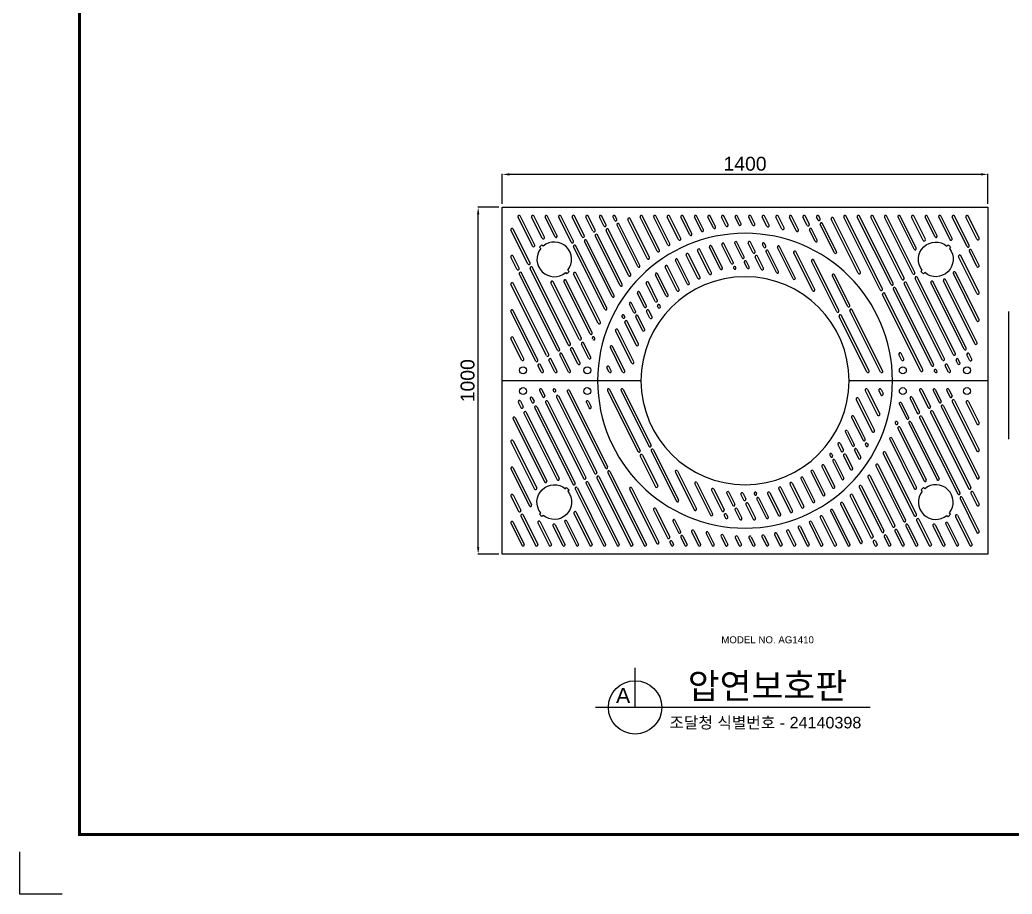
# Model space of a CAD drawing. Header units: millimetres. Extents: x 28463 to 35694, y -43327 to -38213.
# Drawn here: x 28463 to 31324, y -43327 to -40806 of the extents above; entities that cross this region are included whole.
import ezdxf
from ezdxf.enums import TextEntityAlignment as Align

# ---------------------------------------------------------------- set-up
doc = ezdxf.new("R2010")
doc.units = ezdxf.units.MM
for name, color, linetype in [('LAYOUT', 7, 'Continuous'), ('TEXT', 7, 'Continuous'), ('압연강', 40, 'Continuous')]:
    doc.layers.add(name, color=color, linetype=linetype)
doc.styles.get("Standard").update_dxf_attribs({"font": 'arial.ttf'})
doc.dimstyles.new('ISO-25', dxfattribs={"dimtxt": 40, "dimasz": 20, "dimexe": 1.25, "dimexo": 10, "dimgap": 10, "dimtad": 1, "dimdec": 0, "dimtxsty": 'Standard', "dimcen": 2.5, "dimclrd": 3, "dimclre": 3, "dimclrt": 3, "dimadec": 0, "dimazin": 0, "dimtfac": 1, "dimtdec": 0, "dimtmove": 0, "dimatfit": 3, "dimfxl": 1, "dimarcsym": 0})

# ---------------------------------------------------------------- blocks, each defined once
blk = doc.blocks.new('*D30')
at = {"color": 3, "lineweight": -2, "transparency": 16777216}
for p, q in [((29853.9, -41336.4), (29853.9, -41250.2)), ((31233.9, -41251.4), (29873.9, -41251.4)), ((31253.9, -41336.4), (31253.9, -41250.2))]:
    blk.add_line(p, q, dxfattribs=at)
at = {"color": 3, "transparency": 16777216}
for points in [[(29873.9, -41248.1), (29873.9, -41254.7), (29853.9, -41251.4)], [(31233.9, -41248.1), (31233.9, -41254.7), (31253.9, -41251.4)]]:
    blk.add_solid(points, dxfattribs=at)
at = {"layer": 'Defpoints', "color": 0, "transparency": 16777216}
for p in [(29853.9, -41251.4), (29853.9, -41346.4), (31253.9, -41346.4)]:
    blk.add_point(p, dxfattribs=at)
at = {"color": 3, "transparency": 16777216, "insert": (30553.9, -41221), "char_height": 40, "attachment_point": 5}
blk.add_mtext('1400', dxfattribs=at)
blk = doc.blocks.new('*D31')
at = {"color": 3, "lineweight": -2, "transparency": 16777216}
for p, q in [((29843.9, -41346.4), (29783.2, -41346.4)), ((29784.4, -42326.4), (29784.4, -41366.4)), ((29843.9, -42346.4), (29783.2, -42346.4))]:
    blk.add_line(p, q, dxfattribs=at)
at = {"color": 3, "transparency": 16777216}
for points in [[(29781.1, -41366.4), (29787.8, -41366.4), (29784.4, -41346.4)], [(29781.1, -42326.4), (29787.8, -42326.4), (29784.4, -42346.4)]]:
    blk.add_solid(points, dxfattribs=at)
at = {"layer": 'Defpoints', "color": 0, "transparency": 16777216}
for p in [(29784.4, -41346.4), (29853.9, -41346.4), (29853.9, -42346.4)]:
    blk.add_point(p, dxfattribs=at)
at = {"color": 3, "transparency": 16777216, "insert": (29754, -41846.4), "char_height": 40, "attachment_point": 5, "rotation": 90}
blk.add_mtext('1000', dxfattribs=at)

msp = doc.modelspace()

# ---------------------------------------------------------------- linework, layer by layer
for p, q in [((29853.9, -41846.4), (29853.9, -41346.4)), ((29853.9, -41346.4), (31253.9, -41346.4)), ((31253.9, -41346.4), (31253.9, -41846.4)), ((31313.7, -41646.9), (31313.7, -42014.5)), ((30253.9, -41846.4), (29853.9, -41846.4)), ((29853.9, -42346.4), (29853.9, -41846.4)), ((31253.9, -41846.4), (30853.9, -41846.4)), ((31253.9, -41846.4), (31253.9, -42346.4)), ((31253.9, -42346.4), (29853.9, -42346.4)), ((30236.8, -42788.3), (30236.8, -42674.7)), ((30914.8, -42788.3), (30123.2, -42788.3)), ((28462.9, -43326.8), (28462.9, -43205.1)), ((28584.7, -43326.8), (28462.9, -43326.8))]:
    msp.add_line(p, q)
for points in [[(30039.5, -41538.3, 0.045549), (30046.5, -41531.2), (30043, -41527.6, 0.904534), (29971.9, -41458), (29968.3, -41454.5, 0.045549), (29961.3, -41461.6), (29964.9, -41465.1, 0.904534), (30036, -41534.8)], [(31068.3, -41538.3, -0.045549), (31061.3, -41531.2), (31064.9, -41527.6, -0.904534), (31136, -41458), (31139.5, -41454.5, -0.045549), (31146.5, -41461.6), (31143, -41465.1, -0.904534), (31071.9, -41534.8)], [(30039.5, -42154.5, -0.045549), (30046.5, -42161.6), (30043, -42165.1, -0.904534), (29971.9, -42234.8), (29968.3, -42238.3, -0.045549), (29961.3, -42231.2), (29964.9, -42227.6, -0.904534), (30036, -42158)], [(31068.3, -42154.5, 0.045549), (31061.3, -42161.6), (31064.9, -42165.1, 0.904534), (31136, -42234.8), (31139.5, -42238.3, 0.045549), (31146.5, -42231.2), (31143, -42227.6, 0.904534), (31071.9, -42158)]]:
    msp.add_lwpolyline(points, format="xyb", close=True)
for centre, radius in [((29913.9, -41816.4), 10), ((30098.9, -41816.4), 10), ((31008.9, -41816.4), 10), ((31193.9, -41816.4), 10), ((29913.9, -41876.4), 10), ((30098.9, -41876.4), 10), ((31008.9, -41876.4), 10), ((31193.9, -41876.4), 10), ((30236.8, -42788.3), 77)]:
    msp.add_circle(centre, radius)
for radius, start, end in [(425, 0, 180), (300, 0, 180), (425, 180, 0), (300, 180, 0)]:
    msp.add_arc((30553.9, -41846.4), radius, start, end)
at = {"layer": 'LAYOUT'}
msp.add_line((28635.1, -42948.1), (28635.1, -43154.7), dxfattribs=at)
at = {"layer": 'LAYOUT', "const_width": 8.61}
msp.add_lwpolyline([(28635.1, -43154.7), (35522.2, -43154.7), (35522.2, -38385.3), (28635.1, -38385.3)], close=True, dxfattribs=at)
at = {"layer": '압연강'}
for p, q in [((29947.4, -41455.1), (29905.5, -41371.4)), ((29975.3, -41432.6), (29944.7, -41371.4)), ((30012.3, -41428.3), (29983.8, -41371.4)), ((30059.1, -41443.8), (30022.9, -41371.4)), ((30090.4, -41428.1), (30062.1, -41371.4)), ((30121.7, -41412.5), (30101.2, -41371.4)), ((30153, -41396.8), (30140.3, -41371.4)), ((30184.3, -41381.1), (30179.5, -41371.4)), ((30307.1, -41470.1), (30257.7, -41371.4)), ((30337.2, -41452), (30296.9, -41371.4)), ((30368.4, -41436.2), (30336, -41371.4)), ((30400.7, -41422.5), (30375.1, -41371.4)), ((30434.2, -41411.3), (30414.2, -41371.4)), ((30469, -41402.6), (30453.4, -41371.4)), ((30505.1, -41396.6), (30492.5, -41371.4)), ((30542.7, -41393.6), (30531.6, -41371.4)), ((30582, -41393.8), (30570.8, -41371.4)), ((30623, -41397.7), (30609.9, -41371.4)), ((30666.3, -41406), (30649, -41371.4)), ((30708, -41411), (30688.2, -41371.4)), ((30739.3, -41395.3), (30727.3, -41371.4)), ((30770.6, -41379.7), (30766.4, -41371.4)), ((30949.8, -41581.7), (30844.7, -41371.4)), ((30981.1, -41566), (30883.8, -41371.4)), ((31012.4, -41550.4), (30922.9, -41371.4)), ((31043.7, -41534.7), (30962.1, -41371.4)), ((31047.5, -41464.1), (31001.2, -41371.4)), ((31074, -41438.7), (31040.3, -41371.4)), ((31107.9, -41428.3), (31079.5, -41371.4)), ((31151.2, -41436.5), (31118.6, -41371.4)), ((31200.3, -41456.5), (31157.7, -41371.4)), ((31228.9, -41435.5), (31196.9, -41371.4)), ((29941.1, -41458.2), (29899.3, -41374.5)), ((29969, -41435.7), (29938.4, -41374.5)), ((30006, -41431.4), (29977.5, -41374.5)), ((30052.9, -41446.9), (30016.7, -41374.5)), ((30084.2, -41431.3), (30055.8, -41374.5)), ((30115.5, -41415.6), (30094.9, -41374.5)), ((30146.8, -41400), (30134.1, -41374.5)), ((30178.1, -41384.2), (30173.2, -41374.5)), ((30244.4, -41517), (30184.8, -41397.7)), ((30250.7, -41513.9), (30191.1, -41394.6)), ((30272, -41493.9), (30216.1, -41382.1)), ((30278.3, -41490.7), (30222.4, -41378.9)), ((30300.8, -41473.3), (30251.5, -41374.5)), ((30330.9, -41455.2), (30290.6, -41374.5)), ((30362.1, -41439.3), (30329.7, -41374.5)), ((30394.4, -41425.6), (30368.9, -41374.5)), ((30427.9, -41414.4), (30408, -41374.5)), ((30462.7, -41405.7), (30447.1, -41374.5)), ((30498.9, -41399.8), (30486.2, -41374.5)), ((30536.5, -41396.7), (30525.4, -41374.5)), ((30575.7, -41396.9), (30564.5, -41374.5)), ((30616.8, -41400.8), (30603.6, -41374.5)), ((30660.1, -41409.1), (30642.8, -41374.5)), ((30701.7, -41414.1), (30681.9, -41374.5)), ((30733, -41398.5), (30721, -41374.5)), ((30764.3, -41382.8), (30760.2, -41374.5)), ((30811.7, -41477.5), (30771, -41396.2)), ((30817.9, -41474.4), (30777.3, -41393.1)), ((30880.4, -41536.6), (30802.3, -41380.6)), ((30886.6, -41533.5), (30808.6, -41377.4)), ((30943.6, -41584.8), (30838.4, -41374.5)), ((30974.9, -41569.2), (30877.6, -41374.5)), ((31006.2, -41553.5), (30916.7, -41374.5)), ((31037.5, -41537.8), (30955.8, -41374.5)), ((31041.3, -41467.2), (30995, -41374.5)), ((31067.7, -41441.8), (31034.1, -41374.5)), ((31101.7, -41431.4), (31073.2, -41374.5)), ((31144.9, -41439.6), (31112.3, -41374.5)), ((31194, -41459.6), (31151.5, -41374.5)), ((31222.7, -41438.6), (31190.6, -41374.5)), ((29927.6, -41509.5), (29878.9, -41412.1)), ((29933.9, -41506.4), (29885.2, -41409)), ((30193.6, -41571.8), (30122.2, -41429)), ((30199.8, -41568.7), (30128.4, -41425.9)), ((30218.3, -41542.9), (30153.5, -41413.4)), ((30224.5, -41539.8), (30159.8, -41410.3)), ((30755.9, -41444.3), (30739.7, -41411.9)), ((30762.2, -41441.1), (30746, -41408.8)), ((30155.7, -41636.9), (30065.8, -41457.2)), ((30170.5, -41604), (30090.9, -41444.7)), ((30176.8, -41600.9), (30097.1, -41441.6)), ((30488.8, -41520.6), (30457.6, -41458.2)), ((30513.9, -41508), (30486.9, -41454.2)), ((30520.1, -41504.9), (30493.2, -41451)), ((30545.2, -41492.4), (30524.1, -41450.2)), ((30551.4, -41489.3), (30530.4, -41447.1)), ((30576.5, -41476.7), (30563, -41449.8)), ((30582.7, -41473.6), (30569.3, -41446.7)), ((30607.8, -41461.1), (30604, -41453.5)), ((30614, -41457.9), (30610.3, -41450.4)), ((29902.6, -41522.1), (29885.2, -41487.2)), ((30149.4, -41640), (30059.6, -41460.3)), ((30418, -41551.2), (30384.6, -41484.3)), ((30424.3, -41548), (30390.9, -41481.1)), ((30450.7, -41538.2), (30417.3, -41471.4)), ((30457, -41535.1), (30423.5, -41468.2)), ((30482.6, -41523.7), (30451.4, -41461.3)), ((30606.7, -41521.6), (30589.4, -41487)), ((30644.4, -41534.2), (30614.5, -41474.5)), ((30650.6, -41531.1), (30620.8, -41471.4)), ((30692.6, -41552.5), (30647.5, -41462.2)), ((30698.9, -41549.3), (30653.7, -41459)), ((30748.6, -41586.1), (30694.2, -41477.3)), ((30754.8, -41583), (30700.4, -41474.2)), ((31228.9, -41592), (31175.7, -41485.5)), ((31222.7, -41516.9), (31200.7, -41473)), ((31228.9, -41513.8), (31207, -41469.9)), ((29896.3, -41525.2), (29878.9, -41490.3)), ((30386.9, -41567.1), (30353.3, -41499.9)), ((30393.1, -41564), (30359.6, -41496.8)), ((30559.7, -41521.4), (30551.9, -41505.8)), ((30566, -41518.3), (30558.1, -41502.7)), ((30600.5, -41524.7), (30583.2, -41490.1)), ((30818.3, -41647.4), (30745.6, -41501.9)), ((30824.6, -41644.3), (30751.9, -41498.8)), ((31222.7, -41595.2), (31169.4, -41488.7)), ((30013, -41758.5), (29903.1, -41538.6)), ((30019.3, -41755.3), (29909.3, -41535.5)), ((30044.3, -41742.8), (29934.4, -41522.9)), ((30050.6, -41739.7), (29940.6, -41519.8)), ((30130.6, -41680.6), (30059.7, -41538.8)), ((30136.8, -41677.5), (30065.9, -41535.6)), ((30326, -41602), (30295.6, -41541)), ((30332.3, -41598.8), (30301.8, -41537.9)), ((30357.3, -41586.3), (30323.8, -41519.2)), ((30363.6, -41583.2), (30330.1, -41516.1)), ((30521.4, -41523), (30520.6, -41521.5)), ((30527.6, -41519.9), (30526.8, -41518.3)), ((30849.7, -41631.8), (30805.7, -41543.9)), ((30855.9, -41628.6), (30812, -41540.8)), ((31222.7, -41673.4), (31154.5, -41537.2)), ((31228.9, -41670.3), (31160.8, -41534)), ((29981.7, -41774.1), (29878.9, -41568.6)), ((29987.9, -41771), (29885.2, -41565.5)), ((30075.6, -41727.2), (29994.2, -41564.4)), ((30081.9, -41724), (30000.5, -41561.3)), ((30106.9, -41711.5), (30031.5, -41560.7)), ((30113.2, -41708.4), (30037.7, -41557.5)), ((30294.7, -41617.6), (30268.8, -41565.8)), ((30301, -41614.5), (30275.1, -41562.7)), ((31122.8, -41786.8), (31012.9, -41566.9)), ((31129.1, -41783.7), (31019.1, -41563.8)), ((31154.1, -41771.1), (31044.2, -41551.3)), ((31160.4, -41768), (31050.4, -41548.1)), ((31185.4, -41755.5), (31089.7, -41564)), ((31191.7, -41752.4), (31096, -41560.9)), ((31216.7, -41739.8), (31125.9, -41558.1)), ((31223, -41736.7), (31132.1, -41555)), ((30263.4, -41633.3), (30243.7, -41593.9)), ((30269.7, -41630.1), (30250, -41590.7)), ((31060.2, -41818.1), (30950.3, -41598.2)), ((31066.5, -41815), (30956.5, -41595.1)), ((31091.5, -41802.4), (30981.6, -41582.6)), ((31097.8, -41799.3), (30987.8, -41579.4)), ((30232.1, -41648.9), (30220.4, -41625.5)), ((30238.4, -41645.8), (30226.7, -41622.4)), ((30309.7, -41631.9), (30307.7, -41627.9)), ((29950.4, -41789.8), (29878.9, -41646.9)), ((29956.6, -41786.7), (29885.2, -41643.7)), ((30207.1, -41661.4), (30205.5, -41658.3)), ((30279.6, -41665.7), (30270.1, -41646.7)), ((30285.9, -41662.6), (30276.4, -41643.5)), ((30303.5, -41635.1), (30301.4, -41631)), ((30911.6, -41818.3), (30831.3, -41657.7)), ((30944.5, -41821.4), (30856.4, -41645.2)), ((30950.7, -41818.3), (30862.6, -41642)), ((30200.8, -41664.6), (30199.3, -41661.4)), ((30240.4, -41743.7), (30207.5, -41678)), ((30246.6, -41740.6), (30213.8, -41674.8)), ((30258.4, -41701.4), (30238.8, -41662.3)), ((30264.6, -41698.3), (30245.1, -41659.2)), ((30905.3, -41821.4), (30825.1, -41660.8)), ((30227.2, -41795.5), (30180.7, -41702.5)), ((30233.4, -41792.4), (30186.9, -41699.4)), ((29909.7, -41786.7), (29878.9, -41725.1)), ((29916, -41783.6), (29885.2, -41722)), ((30102.8, -41781.6), (30082.3, -41740.6)), ((30109.1, -41778.5), (30088.6, -41737.5)), ((30114.7, -41727), (30113.6, -41724.9)), ((30120.9, -41723.9), (30119.9, -41721.8)), ((30044.4, -41821.4), (30019.7, -41771.9)), ((30050.7, -41818.3), (30026, -41768.8)), ((30071.8, -41797.9), (30051, -41756.2)), ((30078.1, -41794.8), (30057.3, -41753.1)), ((30201, -41821.4), (30165.6, -41750.6)), ((30207.2, -41818.3), (30171.8, -41747.5)), ((31005.3, -41786.6), (30997.6, -41771.1)), ((31011.6, -41783.5), (31003.8, -41768)), ((31201.4, -41787.3), (31193.7, -41772)), ((31207.6, -41784.2), (31200, -41768.9)), ((29972.4, -41818.3), (29963.4, -41800.1)), ((30005.3, -41821.4), (29988.4, -41787.5)), ((30011.6, -41818.3), (29994.7, -41784.4)), ((31146.4, -41818.3), (31137.4, -41800.2)), ((31167.3, -41797.5), (31162.4, -41787.7)), ((31173.6, -41794.4), (31168.7, -41784.6)), ((29966.2, -41821.4), (29957.1, -41803.2)), ((30161.8, -41821.4), (30155.7, -41809.1)), ((30168.1, -41818.3), (30161.9, -41805.9)), ((31101, -41821.4), (31099.8, -41819)), ((31107.3, -41818.3), (31106.1, -41815.9)), ((31140.1, -41821.4), (31131.1, -41803.3)), ((29961.5, -41874.5), (29970.5, -41892.6)), ((29967.7, -41871.4), (29976.8, -41889.5)), ((30000.6, -41874.5), (30001.8, -41876.9)), ((30006.9, -41871.4), (30008.1, -41873.8)), ((30041.4, -41877.8), (30151.3, -42097.7)), ((30047.6, -41874.7), (30157.6, -42094.6)), ((30157.1, -41874.5), (30245.2, -42050.7)), ((30163.4, -41871.4), (30251.5, -42047.6)), ((30196.3, -41874.5), (30276.5, -42035.1)), ((30202.5, -41871.4), (30282.8, -42032)), ((30900.6, -41874.5), (30936, -41945.3)), ((30906.9, -41871.4), (30942.3, -41942.2)), ((30939.7, -41874.5), (30945.9, -41886.9)), ((30946, -41871.4), (30952.2, -41883.7)), ((31057.1, -41874.5), (31081.9, -41924)), ((31063.4, -41871.4), (31088.2, -41920.9)), ((31096.3, -41874.5), (31113.2, -41908.4)), ((31102.5, -41871.4), (31119.5, -41905.2)), ((31135.4, -41874.5), (31144.5, -41892.7)), ((31141.7, -41871.4), (31150.8, -41889.6)), ((29900.2, -41908.6), (29907.9, -41923.9)), ((29906.5, -41905.5), (29914.1, -41920.8)), ((29934.3, -41898.4), (29939.2, -41908.2)), ((29940.5, -41895.3), (29945.4, -41905.1)), ((29978.8, -41909.1), (30088.7, -42129)), ((29985, -41906), (30095, -42125.9)), ((30010.1, -41893.5), (30120, -42113.4)), ((30016.3, -41890.3), (30126.3, -42110.2)), ((30096.3, -41909.3), (30104, -41924.8)), ((30102.5, -41906.2), (30110.3, -41921.7)), ((30874.4, -41900.4), (30920.9, -41993.4)), ((30880.7, -41897.2), (30927.2, -41990.2)), ((30998.8, -41914.3), (31019.3, -41955.3)), ((31005, -41911.2), (31025.5, -41952.2)), ((31029.7, -41898), (31050.6, -41939.7)), ((31036, -41894.9), (31056.8, -41936.5)), ((31151.2, -41906.1), (31222.7, -42049.1)), ((31157.5, -41903), (31228.9, -42045.9)), ((31191.9, -41909.2), (31222.7, -41970.8)), ((31198.1, -41906.1), (31228.9, -41967.7)), ((29916.2, -41940.4), (30011.9, -42131.9)), ((29922.4, -41937.3), (30018.1, -42128.8)), ((29947.5, -41924.8), (30057.4, -42144.7)), ((29953.7, -41921.7), (30063.7, -42141.5)), ((31088.6, -41937.4), (31198.5, -42157.3)), ((31094.9, -41934.3), (31204.8, -42154.2)), ((31119.9, -41921.8), (31222.7, -42127.3)), ((31126.2, -41918.7), (31228.9, -42124.2)), ((29884.9, -41956.1), (29975.7, -42137.8)), ((29891.1, -41953), (29982, -42134.7)), ((30861.2, -41952.2), (30894.1, -42017.9)), ((30867.5, -41949.1), (30900.3, -42014.8)), ((30986.9, -41968.9), (30988, -41971)), ((30993.2, -41965.8), (30994.2, -41967.9)), ((31026, -41968.7), (31107.4, -42131.5)), ((31032.2, -41965.6), (31113.6, -42128.4)), ((31057.3, -41953.1), (31167.2, -42173)), ((31063.6, -41950), (31173.5, -42169.8)), ((30843.2, -41994.5), (30862.8, -42033.6)), ((30849.5, -41991.4), (30869, -42030.5)), ((30994.7, -41984.4), (31070.1, -42135.3)), ((31000.9, -41981.3), (31076.4, -42132.1)), ((29878.9, -42022.5), (29947, -42158.7)), ((29885.2, -42019.4), (29953.3, -42155.6)), ((30821.9, -42030.2), (30831.4, -42049.2)), ((30828.2, -42027.1), (30837.7, -42046.1)), ((30907, -42028.2), (30908.6, -42031.4)), ((30971, -42015.3), (31041.9, -42157.2)), ((30977.3, -42012.2), (31048.2, -42154)), ((30283.2, -42048.5), (30356, -42194)), ((30289.5, -42045.4), (30362.2, -42190.9)), ((30804.4, -42057.7), (30806.4, -42061.8)), ((30869.5, -42047), (30881.2, -42070.4)), ((30875.7, -42043.9), (30887.4, -42067.3)), ((30900.8, -42031.4), (30902.3, -42034.5)), ((30952.2, -42055.9), (31042, -42235.6)), ((30958.4, -42052.8), (31048.3, -42232.5)), ((30251.9, -42064.2), (30295.9, -42152)), ((30258.2, -42061), (30302.1, -42148.9)), ((30798.1, -42060.9), (30800.1, -42064.9)), ((30806.9, -42078.3), (30832.7, -42130.1)), ((30813.1, -42075.2), (30839, -42127)), ((30838.2, -42062.7), (30857.9, -42102.1)), ((30844.4, -42059.5), (30864.1, -42098.9)), ((29878.9, -42100.8), (29932.2, -42207.3)), ((29885.2, -42097.6), (29938.4, -42204.1)), ((30158, -42111.1), (30263.2, -42321.4)), ((30164.3, -42108), (30269.4, -42318.3)), ((30353, -42109.8), (30407.4, -42218.6)), ((30359.3, -42106.7), (30413.7, -42215.5)), ((30744.2, -42109.6), (30777.8, -42176.7)), ((30750.5, -42106.5), (30784, -42173.6)), ((30775.5, -42094), (30806, -42154.9)), ((30781.8, -42090.8), (30812.3, -42151.8)), ((30931, -42091.9), (31010.7, -42251.2)), ((30937.3, -42088.8), (31017, -42248.1)), ((30095.4, -42142.4), (30184.9, -42321.4)), ((30101.7, -42139.3), (30191.2, -42318.3)), ((30126.7, -42126.8), (30224, -42321.4)), ((30133, -42123.6), (30230.3, -42318.3)), ((30409, -42143.4), (30454.1, -42233.7)), ((30415.2, -42140.3), (30460.4, -42230.6)), ((30683.5, -42144.8), (30717, -42211.6)), ((30689.8, -42141.6), (30723.3, -42208.5)), ((30714.7, -42128.8), (30748.3, -42196)), ((30721, -42125.7), (30754.6, -42192.9)), ((30908, -42124.1), (30979.4, -42266.9)), ((30914.3, -42121), (30985.7, -42263.8)), ((30064.1, -42158.1), (30145.8, -42321.4)), ((30070.4, -42154.9), (30152, -42318.3)), ((30221.2, -42159.3), (30299.3, -42315.3)), ((30227.5, -42156.1), (30305.5, -42312.2)), ((30457.2, -42161.7), (30487.1, -42221.4)), ((30463.5, -42158.6), (30493.4, -42218.3)), ((30501.1, -42171.2), (30518.4, -42205.8)), ((30507.4, -42168), (30524.7, -42202.6)), ((30548.1, -42171.3), (30556, -42187)), ((30580.2, -42172.9), (30581, -42174.5)), ((30586.5, -42169.8), (30587.3, -42171.3)), ((30619, -42172.2), (30650.2, -42234.6)), ((30625.3, -42169.1), (30656.5, -42231.5)), ((30650.9, -42157.7), (30684.3, -42224.5)), ((30657.1, -42154.6), (30690.6, -42221.4)), ((30883.3, -42153), (30948.1, -42282.5)), ((30889.6, -42149.9), (30954.4, -42279.4)), ((31205.2, -42170.7), (31222.7, -42205.6)), ((31211.5, -42167.6), (31228.9, -42202.4)), ((29878.9, -42179), (29900.9, -42222.9)), ((29885.2, -42175.9), (29907.1, -42219.8)), ((30541.9, -42174.5), (30549.7, -42190.1)), ((30562.7, -42200.4), (30583.8, -42242.6)), ((30587.7, -42187.9), (30614.7, -42241.8)), ((30594, -42184.8), (30620.9, -42238.6)), ((30829.6, -42202.1), (30885.5, -42313.8)), ((30835.9, -42198.9), (30891.7, -42310.7)), ((30857.1, -42178.9), (30916.8, -42298.2)), ((30863.4, -42175.8), (30923.1, -42295.1)), ((31173.9, -42186.4), (31222.7, -42283.8)), ((31180.2, -42183.3), (31228.9, -42280.7)), ((30060.3, -42228.7), (30106.6, -42321.4)), ((30066.6, -42225.6), (30112.9, -42318.3)), ((30289.9, -42218.4), (30330.6, -42299.7)), ((30296.2, -42215.3), (30336.8, -42296.6)), ((30525.1, -42219.2), (30538.6, -42246.1)), ((30531.4, -42216.1), (30544.8, -42243)), ((30556.4, -42203.5), (30577.5, -42245.7)), ((30800.8, -42222.7), (30850.1, -42321.4)), ((30807, -42219.5), (30856.4, -42318.3)), ((29878.9, -42257.3), (29911, -42321.4)), ((29885.2, -42254.1), (29917.2, -42318.3)), ((29907.6, -42236.3), (29950.1, -42321.4)), ((29913.8, -42233.2), (29956.4, -42318.3)), ((29956.7, -42256.3), (29989.2, -42321.4)), ((29962.9, -42253.1), (29995.5, -42318.3)), ((30033.9, -42254.1), (30067.5, -42321.4)), ((30040.1, -42251), (30073.8, -42318.3)), ((30345.7, -42251.6), (30361.9, -42284)), ((30351.9, -42248.5), (30368.1, -42280.9)), ((30493.8, -42234.8), (30497.6, -42242.4)), ((30500.1, -42231.7), (30503.8, -42239.3)), ((30739.5, -42256.6), (30771.9, -42321.4)), ((30745.7, -42253.5), (30778.1, -42318.3)), ((30770.7, -42240.8), (30811, -42321.4)), ((30776.9, -42237.6), (30817.3, -42318.3)), ((31048.7, -42249), (31084.9, -42321.4)), ((31055, -42245.9), (31091.2, -42318.3)), ((31138.8, -42257.1), (31169.4, -42318.3)), ((31160.5, -42237.7), (31202.3, -42321.4)), ((31166.7, -42234.5), (31208.6, -42318.3)), ((29999.9, -42264.5), (30028.4, -42321.4)), ((30006.2, -42261.4), (30034.6, -42318.3)), ((30399.9, -42281.8), (30419.7, -42321.4)), ((30406.1, -42278.7), (30425.9, -42318.3)), ((30441.5, -42286.8), (30458.8, -42321.4)), ((30447.8, -42283.7), (30465.1, -42318.3)), ((30645.1, -42287.1), (30660.7, -42318.3)), ((30673.7, -42281.5), (30693.6, -42321.4)), ((30679.9, -42278.4), (30699.9, -42318.3)), ((30707.2, -42270.3), (30732.7, -42321.4)), ((30713.5, -42267.2), (30739, -42318.3)), ((30986.1, -42280.3), (31006.7, -42321.4)), ((30992.4, -42277.2), (31012.9, -42318.3)), ((31017.4, -42264.6), (31045.8, -42321.4)), ((31023.7, -42261.5), (31052, -42318.3)), ((31095.6, -42264.5), (31124, -42321.4)), ((31101.9, -42261.4), (31130.3, -42318.3)), ((31132.6, -42260.2), (31163.2, -42321.4)), ((30337.3, -42313.1), (30341.4, -42321.4)), ((30343.5, -42310), (30347.7, -42318.3)), ((30368.6, -42297.4), (30380.6, -42321.4)), ((30374.8, -42294.3), (30386.8, -42318.3)), ((30484.8, -42295.1), (30497.9, -42321.4)), ((30491.1, -42292), (30504.2, -42318.3)), ((30525.9, -42299), (30537.1, -42321.4)), ((30532.1, -42295.9), (30543.3, -42318.3)), ((30565.1, -42299.2), (30576.2, -42321.4)), ((30571.4, -42296.1), (30582.5, -42318.3)), ((30602.7, -42296.1), (30615.3, -42321.4)), ((30609, -42293), (30621.6, -42318.3)), ((30638.9, -42290.2), (30654.5, -42321.4)), ((30923.5, -42311.7), (30928.4, -42321.4)), ((30929.8, -42308.5), (30934.7, -42318.3)), ((30954.8, -42296), (30967.5, -42321.4)), ((30961.1, -42292.8), (30973.8, -42318.3))]:
    msp.add_line(p, q, dxfattribs=at)
for centre, start, end in [((29902.4, -41373), 26.5651, 206.5651), ((29941.5, -41373), 26.5651, 206.5651), ((29980.7, -41373), 26.5651, 206.5651), ((30019.8, -41373), 26.5651, 206.5651), ((30058.9, -41373), 26.5651, 206.5651), ((30098.1, -41373), 26.5651, 206.5651), ((30137.2, -41373), 26.5651, 206.5651), ((30176.3, -41373), 26.5651, 206.5651), ((30254.6, -41373), 26.5651, 206.5651), ((30293.7, -41373), 26.5651, 206.5651), ((30332.9, -41373), 26.5651, 206.5651), ((30372, -41373), 26.5651, 206.5651), ((30411.1, -41373), 26.5651, 206.5651), ((30450.2, -41373), 26.5651, 206.5651), ((30489.4, -41373), 26.5651, 206.5651), ((30528.5, -41373), 26.5651, 206.5651), ((30567.6, -41373), 26.5651, 206.5651), ((30606.8, -41373), 26.5651, 206.5651), ((30645.9, -41373), 26.5651, 206.5651), ((30685, -41373), 26.5651, 206.5651), ((30724.2, -41373), 26.5651, 206.5651), ((30763.3, -41373), 26.5651, 206.5651), ((30841.6, -41373), 26.5651, 206.5651), ((30880.7, -41373), 26.5651, 206.5651), ((30919.8, -41373), 26.5651, 206.5651), ((30959, -41373), 26.5651, 206.5651), ((30998.1, -41373), 26.5651, 206.5651), ((31037.2, -41373), 26.5651, 206.5651), ((31076.3, -41373), 26.5651, 206.5651), ((31115.5, -41373), 26.5651, 206.5651), ((31154.6, -41373), 26.5651, 206.5651), ((31193.7, -41373), 26.5651, 206.5651), ((30149.9, -41398.4), 206.5651, 26.5651), ((30181.2, -41382.7), 206.5651, 26.5651), ((30187.9, -41396.2), 26.5651, 206.5651), ((30219.2, -41380.5), 26.5651, 206.5651), ((30502, -41398.2), 206.5651, 26.5651), ((30539.6, -41395.2), 206.5651, 26.5651), ((30578.8, -41395.4), 206.5651, 26.5651), ((30619.9, -41399.2), 206.5651, 26.5651), ((30736.1, -41396.9), 206.5651, 26.5651), ((30767.4, -41381.3), 206.5651, 26.5651), ((30774.1, -41394.7), 26.5651, 206.5651), ((30805.5, -41379), 26.5651, 206.5651), ((29882.1, -41410.5), 26.5651, 206.5651), ((30009.1, -41429.9), 206.5651, 26.5651), ((30087.3, -41429.7), 206.5651, 26.5651), ((30118.6, -41414.1), 206.5651, 26.5651), ((30125.3, -41427.5), 26.5651, 206.5651), ((30156.6, -41411.8), 26.5651, 206.5651), ((30397.5, -41424.1), 206.5651, 26.5651), ((30431, -41412.8), 206.5651, 26.5651), ((30465.8, -41404.2), 206.5651, 26.5651), ((30663.2, -41407.5), 206.5651, 26.5651), ((30704.8, -41412.6), 206.5651, 26.5651), ((30742.8, -41410.3), 26.5651, 206.5651), ((31104.8, -41429.9), 206.5651, 26.5651), ((29944.3, -41456.7), 206.5651, 26.5651), ((29972.1, -41434.2), 206.5651, 26.5651), ((30056, -41445.4), 206.5651, 26.5651), ((30062.7, -41458.8), 26.5651, 206.5651), ((30094, -41443.1), 26.5651, 206.5651), ((30334, -41453.6), 206.5651, 26.5651), ((30365.2, -41437.8), 206.5651, 26.5651), ((30454.5, -41459.7), 26.5651, 206.5651), ((30490.1, -41452.6), 26.5651, 206.5651), ((30527.2, -41448.7), 26.5651, 206.5651), ((30566.2, -41448.3), 26.5651, 206.5651), ((30607.1, -41451.9), 26.5651, 206.5651), ((30610.9, -41459.5), 206.5651, 26.5651), ((30650.6, -41460.6), 26.5651, 206.5651), ((30759, -41442.7), 206.5651, 26.5651), ((31070.9, -41440.3), 206.5651, 26.5651), ((31148, -41438.1), 206.5651, 26.5651), ((31197.1, -41458), 206.5651, 26.5651), ((31225.8, -41437.1), 206.5651, 26.5651), ((29882.1, -41488.8), 26.5651, 206.5651), ((30304, -41471.7), 206.5651, 26.5651), ((30387.7, -41482.7), 26.5651, 206.5651), ((30420.4, -41469.8), 26.5651, 206.5651), ((30579.6, -41475.2), 206.5651, 26.5651), ((30586.3, -41488.6), 26.5651, 206.5651), ((30617.6, -41472.9), 26.5651, 206.5651), ((30697.3, -41475.8), 26.5651, 206.5651), ((30814.8, -41475.9), 206.5651, 26.5651), ((31044.4, -41465.6), 206.5651, 26.5651), ((31172.5, -41487.1), 26.5651, 206.5651), ((31203.8, -41471.4), 26.5651, 206.5651), ((29930.8, -41508), 206.5651, 26.5651), ((30247.6, -41515.5), 206.5651, 26.5651), ((30275.1, -41492.3), 206.5651, 26.5651), ((30326.9, -41517.7), 26.5651, 206.5651), ((30356.4, -41498.4), 26.5651, 206.5651), ((30517, -41506.5), 206.5651, 26.5651), ((30548.3, -41490.8), 206.5651, 26.5651), ((30555, -41504.2), 26.5651, 206.5651), ((30748.7, -41500.4), 26.5651, 206.5651), ((31225.8, -41515.3), 206.5651, 26.5651), ((29899.5, -41523.6), 206.5651, 26.5651), ((29906.2, -41537), 26.5651, 206.5651), ((29937.5, -41521.4), 26.5651, 206.5651), ((30062.8, -41537.2), 26.5651, 206.5651), ((30221.4, -41541.4), 206.5651, 26.5651), ((30298.7, -41539.5), 26.5651, 206.5651), ((30453.8, -41536.7), 206.5651, 26.5651), ((30485.7, -41522.1), 206.5651, 26.5651), ((30523.7, -41519.9), 26.5651, 206.5651), ((30524.5, -41521.5), 206.5651, 26.5651), ((30562.8, -41519.9), 206.5651, 26.5651), ((30603.6, -41523.2), 206.5651, 26.5651), ((30647.5, -41532.7), 206.5651, 26.5651), ((30808.9, -41542.3), 26.5651, 206.5651), ((30883.5, -41535.1), 206.5651, 26.5651), ((31040.6, -41536.3), 206.5651, 26.5651), ((31157.7, -41535.6), 26.5651, 206.5651), ((29882.1, -41567), 26.5651, 206.5651), ((29997.4, -41562.9), 26.5651, 206.5651), ((30034.6, -41559.1), 26.5651, 206.5651), ((30196.7, -41570.2), 206.5651, 26.5651), ((30272, -41564.2), 26.5651, 206.5651), ((30390, -41565.5), 206.5651, 26.5651), ((30421.2, -41549.6), 206.5651, 26.5651), ((30695.7, -41550.9), 206.5651, 26.5651), ((30978, -41567.6), 206.5651, 26.5651), ((31009.3, -41551.9), 206.5651, 26.5651), ((31016, -41565.3), 26.5651, 206.5651), ((31047.3, -41549.7), 26.5651, 206.5651), ((31092.8, -41562.5), 26.5651, 206.5651), ((31129, -41556.5), 26.5651, 206.5651), ((30173.7, -41602.4), 206.5651, 26.5651), ((30246.9, -41592.3), 26.5651, 206.5651), ((30329.2, -41600.4), 206.5651, 26.5651), ((30360.5, -41584.7), 206.5651, 26.5651), ((30751.7, -41584.6), 206.5651, 26.5651), ((30946.7, -41583.2), 206.5651, 26.5651), ((30953.4, -41596.7), 26.5651, 206.5651), ((30984.7, -41581), 26.5651, 206.5651), ((31225.8, -41593.6), 206.5651, 26.5651), ((30223.6, -41624), 26.5651, 206.5651), ((30266.6, -41631.7), 206.5651, 26.5651), ((30297.9, -41616), 206.5651, 26.5651), ((30304.6, -41629.5), 26.5651, 206.5651), ((30852.8, -41630.2), 206.5651, 26.5651), ((29882.1, -41645.3), 26.5651, 206.5651), ((30152.5, -41638.4), 206.5651, 26.5651), ((30202.4, -41659.9), 26.5651, 206.5651), ((30235.3, -41647.3), 206.5651, 26.5651), ((30242, -41660.8), 26.5651, 206.5651), ((30273.3, -41645.1), 26.5651, 206.5651), ((30306.6, -41633.5), 206.5651, 26.5651), ((30821.5, -41645.8), 206.5651, 26.5651), ((30828.2, -41659.3), 26.5651, 206.5651), ((30859.5, -41643.6), 26.5651, 206.5651), ((30133.7, -41679), 206.5651, 26.5651), ((30204, -41663), 206.5651, 26.5651), ((30210.7, -41676.4), 26.5651, 206.5651), ((30282.8, -41664.1), 206.5651, 26.5651), ((31225.8, -41671.9), 206.5651, 26.5651), ((30110, -41710), 206.5651, 26.5651), ((30183.8, -41701), 26.5651, 206.5651), ((30261.5, -41699.8), 206.5651, 26.5651), ((29882.1, -41723.6), 26.5651, 206.5651), ((30047.4, -41741.3), 206.5651, 26.5651), ((30078.7, -41725.6), 206.5651, 26.5651), ((30085.4, -41739), 26.5651, 206.5651), ((30116.7, -41723.4), 26.5651, 206.5651), ((30117.8, -41725.5), 206.5651, 26.5651), ((30243.5, -41742.1), 206.5651, 26.5651), ((31219.9, -41738.3), 206.5651, 26.5651), ((29984.8, -41772.6), 206.5651, 26.5651), ((30016.1, -41756.9), 206.5651, 26.5651), ((30022.8, -41770.3), 26.5651, 206.5651), ((30054.1, -41754.7), 26.5651, 206.5651), ((30168.7, -41749), 26.5651, 206.5651), ((31000.7, -41769.5), 26.5651, 206.5651), ((31157.3, -41769.6), 206.5651, 26.5651), ((31188.6, -41753.9), 206.5651, 26.5651), ((31196.8, -41770.5), 26.5651, 206.5651), ((29912.8, -41785.1), 206.5651, 26.5651), ((29953.5, -41788.2), 206.5651, 26.5651), ((29960.2, -41801.6), 26.5651, 206.5651), ((29991.5, -41786), 26.5651, 206.5651), ((30075, -41796.4), 206.5651, 26.5651), ((30105.9, -41780), 206.5651, 26.5651), ((30230.3, -41794), 206.5651, 26.5651), ((31008.5, -41785), 206.5651, 26.5651), ((31094.6, -41800.9), 206.5651, 26.5651), ((31126, -41785.2), 206.5651, 26.5651), ((31134.2, -41801.8), 26.5651, 206.5651), ((31165.5, -41786.1), 26.5651, 206.5651), ((31170.4, -41795.9), 206.5651, 26.5651), ((31204.5, -41785.8), 206.5651, 26.5651), ((29969.3, -41819.8), 206.5651, 26.5651), ((30008.4, -41819.8), 206.5651, 26.5651), ((30047.6, -41819.8), 206.5651, 26.5651), ((30158.8, -41807.5), 26.5651, 206.5651), ((30165, -41819.8), 206.5651, 26.5651), ((30204.1, -41819.8), 206.5651, 26.5651), ((30908.5, -41819.8), 206.5651, 26.5651), ((30947.6, -41819.8), 206.5651, 26.5651), ((31063.3, -41816.5), 206.5651, 26.5651), ((31102.9, -41817.4), 26.5651, 206.5651), ((31104.1, -41819.8), 206.5651, 26.5651), ((31143.3, -41819.8), 206.5651, 26.5651), ((29964.6, -41873), 26.5651, 206.5651), ((30003.7, -41873), 26.5651, 206.5651), ((30004.9, -41875.4), 206.5651, 26.5651), ((30044.5, -41876.3), 26.5651, 206.5651), ((30160.3, -41873), 26.5651, 206.5651), ((30199.4, -41873), 26.5651, 206.5651), ((30903.7, -41873), 26.5651, 206.5651), ((30942.9, -41873), 26.5651, 206.5651), ((30949, -41885.3), 206.5651, 26.5651), ((31060.3, -41873), 26.5651, 206.5651), ((31099.4, -41873), 26.5651, 206.5651), ((31138.5, -41873), 26.5651, 206.5651), ((29903.4, -41907), 26.5651, 206.5651), ((29937.4, -41896.9), 26.5651, 206.5651), ((29942.3, -41906.7), 206.5651, 26.5651), ((29973.6, -41891), 206.5651, 26.5651), ((29981.9, -41907.6), 26.5651, 206.5651), ((30013.2, -41891.9), 26.5651, 206.5651), ((30099.4, -41907.7), 26.5651, 206.5651), ((30877.5, -41898.8), 26.5651, 206.5651), ((31001.9, -41912.7), 26.5651, 206.5651), ((31032.9, -41896.4), 26.5651, 206.5651), ((31116.3, -41906.8), 206.5651, 26.5651), ((31147.6, -41891.2), 206.5651, 26.5651), ((31154.3, -41904.6), 26.5651, 206.5651), ((31195, -41907.7), 26.5651, 206.5651), ((29911, -41922.3), 206.5651, 26.5651), ((29919.3, -41938.9), 26.5651, 206.5651), ((29950.6, -41923.2), 26.5651, 206.5651), ((30107.1, -41923.3), 206.5651, 26.5651), ((30939.1, -41943.8), 206.5651, 26.5651), ((31053.7, -41938.1), 206.5651, 26.5651), ((31085, -41922.5), 206.5651, 26.5651), ((31091.7, -41935.9), 26.5651, 206.5651), ((31123, -41920.2), 26.5651, 206.5651), ((29888, -41954.5), 26.5651, 206.5651), ((30864.3, -41950.7), 26.5651, 206.5651), ((30990.1, -41967.3), 26.5651, 206.5651), ((30991.1, -41969.4), 206.5651, 26.5651), ((31022.4, -41953.8), 206.5651, 26.5651), ((31029.1, -41967.2), 26.5651, 206.5651), ((31060.4, -41951.5), 26.5651, 206.5651), ((31225.8, -41969.2), 206.5651, 26.5651), ((30846.3, -41992.9), 26.5651, 206.5651), ((30924, -41991.8), 206.5651, 26.5651), ((30997.8, -41982.8), 26.5651, 206.5651), ((29882.1, -42020.9), 26.5651, 206.5651), ((30825.1, -42028.7), 26.5651, 206.5651), ((30865.9, -42032), 206.5651, 26.5651), ((30897.2, -42016.4), 206.5651, 26.5651), ((30903.9, -42029.8), 26.5651, 206.5651), ((30974.1, -42013.8), 26.5651, 206.5651), ((30248.4, -42049.2), 206.5651, 26.5651), ((30255.1, -42062.6), 26.5651, 206.5651), ((30279.7, -42033.5), 206.5651, 26.5651), ((30286.4, -42046.9), 26.5651, 206.5651), ((30801.3, -42059.3), 26.5651, 206.5651), ((30834.6, -42047.7), 206.5651, 26.5651), ((30841.3, -42061.1), 26.5651, 206.5651), ((30872.6, -42045.4), 26.5651, 206.5651), ((30905.5, -42032.9), 206.5651, 26.5651), ((30955.3, -42054.3), 26.5651, 206.5651), ((31225.8, -42047.5), 206.5651, 26.5651), ((30803.3, -42063.3), 206.5651, 26.5651), ((30810, -42076.7), 26.5651, 206.5651), ((30884.3, -42068.8), 206.5651, 26.5651), ((30934.2, -42090.3), 26.5651, 206.5651), ((29882.1, -42099.2), 26.5651, 206.5651), ((30123.1, -42111.8), 206.5651, 26.5651), ((30154.4, -42096.1), 206.5651, 26.5651), ((30161.2, -42109.6), 26.5651, 206.5651), ((30356.1, -42108.2), 26.5651, 206.5651), ((30747.4, -42108.1), 26.5651, 206.5651), ((30778.7, -42092.4), 26.5651, 206.5651), ((30861, -42100.5), 206.5651, 26.5651), ((29978.9, -42136.3), 206.5651, 26.5651), ((30015, -42130.3), 206.5651, 26.5651), ((30060.5, -42143.1), 206.5651, 26.5651), ((30091.8, -42127.4), 206.5651, 26.5651), ((30098.5, -42140.9), 26.5651, 206.5651), ((30129.8, -42125.2), 26.5651, 206.5651), ((30412.1, -42141.9), 26.5651, 206.5651), ((30686.7, -42143.2), 26.5651, 206.5651), ((30717.8, -42127.3), 26.5651, 206.5651), ((30835.9, -42128.5), 206.5651, 26.5651), ((30911.1, -42122.5), 26.5651, 206.5651), ((31073.2, -42133.7), 206.5651, 26.5651), ((31110.5, -42129.9), 206.5651, 26.5651), ((31225.8, -42125.7), 206.5651, 26.5651), ((29950.2, -42157.2), 206.5651, 26.5651), ((30067.2, -42156.5), 26.5651, 206.5651), ((30224.4, -42157.7), 26.5651, 206.5651), ((30299, -42150.5), 206.5651, 26.5651), ((30460.4, -42160.1), 26.5651, 206.5651), ((30504.2, -42169.6), 26.5651, 206.5651), ((30545, -42172.9), 26.5651, 206.5651), ((30583.4, -42171.3), 26.5651, 206.5651), ((30584.1, -42172.9), 206.5651, 26.5651), ((30622.2, -42170.7), 26.5651, 206.5651), ((30654, -42156.1), 26.5651, 206.5651), ((30780.9, -42175.1), 206.5651, 26.5651), ((30809.1, -42153.3), 206.5651, 26.5651), ((30860.3, -42177.3), 26.5651, 206.5651), ((30886.5, -42151.4), 26.5651, 206.5651), ((31045.1, -42155.6), 206.5651, 26.5651), ((31170.4, -42171.4), 206.5651, 26.5651), ((31201.7, -42155.8), 206.5651, 26.5651), ((31208.4, -42169.2), 26.5651, 206.5651), ((29882.1, -42177.5), 26.5651, 206.5651), ((30359.1, -42192.4), 206.5651, 26.5651), ((30552.8, -42188.6), 206.5651, 26.5651), ((30559.5, -42202), 26.5651, 206.5651), ((30590.8, -42186.3), 26.5651, 206.5651), ((30751.4, -42194.4), 206.5651, 26.5651), ((30832.7, -42200.5), 26.5651, 206.5651), ((31177.1, -42184.8), 26.5651, 206.5651), ((31225.8, -42204), 206.5651, 26.5651), ((29904, -42221.4), 206.5651, 26.5651), ((29935.3, -42205.7), 206.5651, 26.5651), ((30063.4, -42227.2), 26.5651, 206.5651), ((30293.1, -42216.8), 26.5651, 206.5651), ((30410.6, -42217), 206.5651, 26.5651), ((30457.3, -42232.2), 206.5651, 26.5651), ((30490.2, -42219.9), 206.5651, 26.5651), ((30496.9, -42233.3), 26.5651, 206.5651), ((30521.5, -42204.2), 206.5651, 26.5651), ((30528.2, -42217.6), 26.5651, 206.5651), ((30687.4, -42223), 206.5651, 26.5651), ((30720.1, -42210.1), 206.5651, 26.5651), ((30803.9, -42221.1), 26.5651, 206.5651), ((29882.1, -42255.7), 26.5651, 206.5651), ((29910.7, -42234.8), 26.5651, 206.5651), ((29959.8, -42254.7), 26.5651, 206.5651), ((30003.1, -42262.9), 26.5651, 206.5651), ((30037, -42252.5), 26.5651, 206.5651), ((30348.8, -42250.1), 26.5651, 206.5651), ((30500.7, -42240.8), 206.5651, 26.5651), ((30541.7, -42244.5), 206.5651, 26.5651), ((30580.6, -42244.1), 206.5651, 26.5651), ((30617.8, -42240.2), 206.5651, 26.5651), ((30653.4, -42233.1), 206.5651, 26.5651), ((30742.6, -42255), 26.5651, 206.5651), ((30773.8, -42239.2), 26.5651, 206.5651), ((31013.8, -42249.7), 206.5651, 26.5651), ((31020.5, -42263.1), 26.5651, 206.5651), ((31045.1, -42234), 206.5651, 26.5651), ((31051.8, -42247.4), 26.5651, 206.5651), ((31098.7, -42262.9), 26.5651, 206.5651), ((31135.7, -42258.6), 26.5651, 206.5651), ((31163.6, -42236.1), 26.5651, 206.5651), ((30365, -42282.5), 206.5651, 26.5651), ((30403, -42280.2), 26.5651, 206.5651), ((30444.7, -42285.3), 26.5651, 206.5651), ((30642, -42288.6), 26.5651, 206.5651), ((30676.8, -42280), 26.5651, 206.5651), ((30710.3, -42268.7), 26.5651, 206.5651), ((30951.2, -42281), 206.5651, 26.5651), ((30982.5, -42265.3), 206.5651, 26.5651), ((30989.2, -42278.7), 26.5651, 206.5651), ((31225.8, -42282.3), 206.5651, 26.5651), ((30302.4, -42313.8), 206.5651, 26.5651), ((30333.7, -42298.1), 206.5651, 26.5651), ((30340.4, -42311.5), 26.5651, 206.5651), ((30371.7, -42295.9), 26.5651, 206.5651), ((30487.9, -42293.5), 26.5651, 206.5651), ((30529, -42297.4), 26.5651, 206.5651), ((30568.2, -42297.6), 26.5651, 206.5651), ((30605.8, -42294.6), 26.5651, 206.5651), ((30888.6, -42312.3), 206.5651, 26.5651), ((30919.9, -42296.6), 206.5651, 26.5651), ((30926.6, -42310), 26.5651, 206.5651), ((30957.9, -42294.4), 26.5651, 206.5651), ((29914.1, -42319.8), 206.5651, 26.5651), ((29953.2, -42319.8), 206.5651, 26.5651), ((29992.4, -42319.8), 206.5651, 26.5651), ((30031.5, -42319.8), 206.5651, 26.5651), ((30070.6, -42319.8), 206.5651, 26.5651), ((30109.8, -42319.8), 206.5651, 26.5651), ((30148.9, -42319.8), 206.5651, 26.5651), ((30188, -42319.8), 206.5651, 26.5651), ((30227.2, -42319.8), 206.5651, 26.5651), ((30266.3, -42319.8), 206.5651, 26.5651), ((30344.6, -42319.8), 206.5651, 26.5651), ((30383.7, -42319.8), 206.5651, 26.5651), ((30422.8, -42319.8), 206.5651, 26.5651), ((30461.9, -42319.8), 206.5651, 26.5651), ((30501.1, -42319.8), 206.5651, 26.5651), ((30540.2, -42319.8), 206.5651, 26.5651), ((30579.3, -42319.8), 206.5651, 26.5651), ((30618.5, -42319.8), 206.5651, 26.5651), ((30657.6, -42319.8), 206.5651, 26.5651), ((30696.7, -42319.8), 206.5651, 26.5651), ((30735.9, -42319.8), 206.5651, 26.5651), ((30775, -42319.8), 206.5651, 26.5651), ((30814.1, -42319.8), 206.5651, 26.5651), ((30853.3, -42319.8), 206.5651, 26.5651), ((30931.5, -42319.8), 206.5651, 26.5651), ((30970.7, -42319.8), 206.5651, 26.5651), ((31009.8, -42319.8), 206.5651, 26.5651), ((31048.9, -42319.8), 206.5651, 26.5651), ((31088, -42319.8), 206.5651, 26.5651), ((31127.2, -42319.8), 206.5651, 26.5651), ((31166.3, -42319.8), 206.5651, 26.5651), ((31205.4, -42319.8), 206.5651, 26.5651)]:
    msp.add_arc(centre, 3.5, start, end, dxfattribs=at)

# ---------------------------------------------------------------- texts
for s, height, p in [('MODEL NO. AG1410', 20, (30485.4, -42603.4)), ('A', 43.9, (30181.9, -42775.9)), ('조달청 식별번호 - 24140398', 33.275, (30335.9, -42848.9))]:
    msp.add_text(s, height=height).set_placement(p)
at = {"layer": 'TEXT'}
msp.add_text('압연보호판', height=73.21, dxfattribs=at).set_placement((30618.4, -42763), align=Align.CENTER)

# ---------------------------------------------------------------- dimensions: what is measured, and where the dimension line sits
dim = msp.add_linear_dim(base=(29853.9, -41251.4), p1=(31253.9, -41346.4), p2=(29853.9, -41346.4), dimstyle='ISO-25')
dim.commit()
dim.dimension.update_dxf_attribs({"geometry": '*D30', "text_midpoint": (30553.9, -41221)})
dim = msp.add_linear_dim(base=(29784.4, -41346.4), p1=(29853.9, -42346.4), p2=(29853.9, -41346.4), angle=90, dimstyle='ISO-25')
dim.commit()
dim.dimension.update_dxf_attribs({"geometry": '*D31', "text_midpoint": (29754, -41846.4)})

doc.saveas('drawing.dxf')
